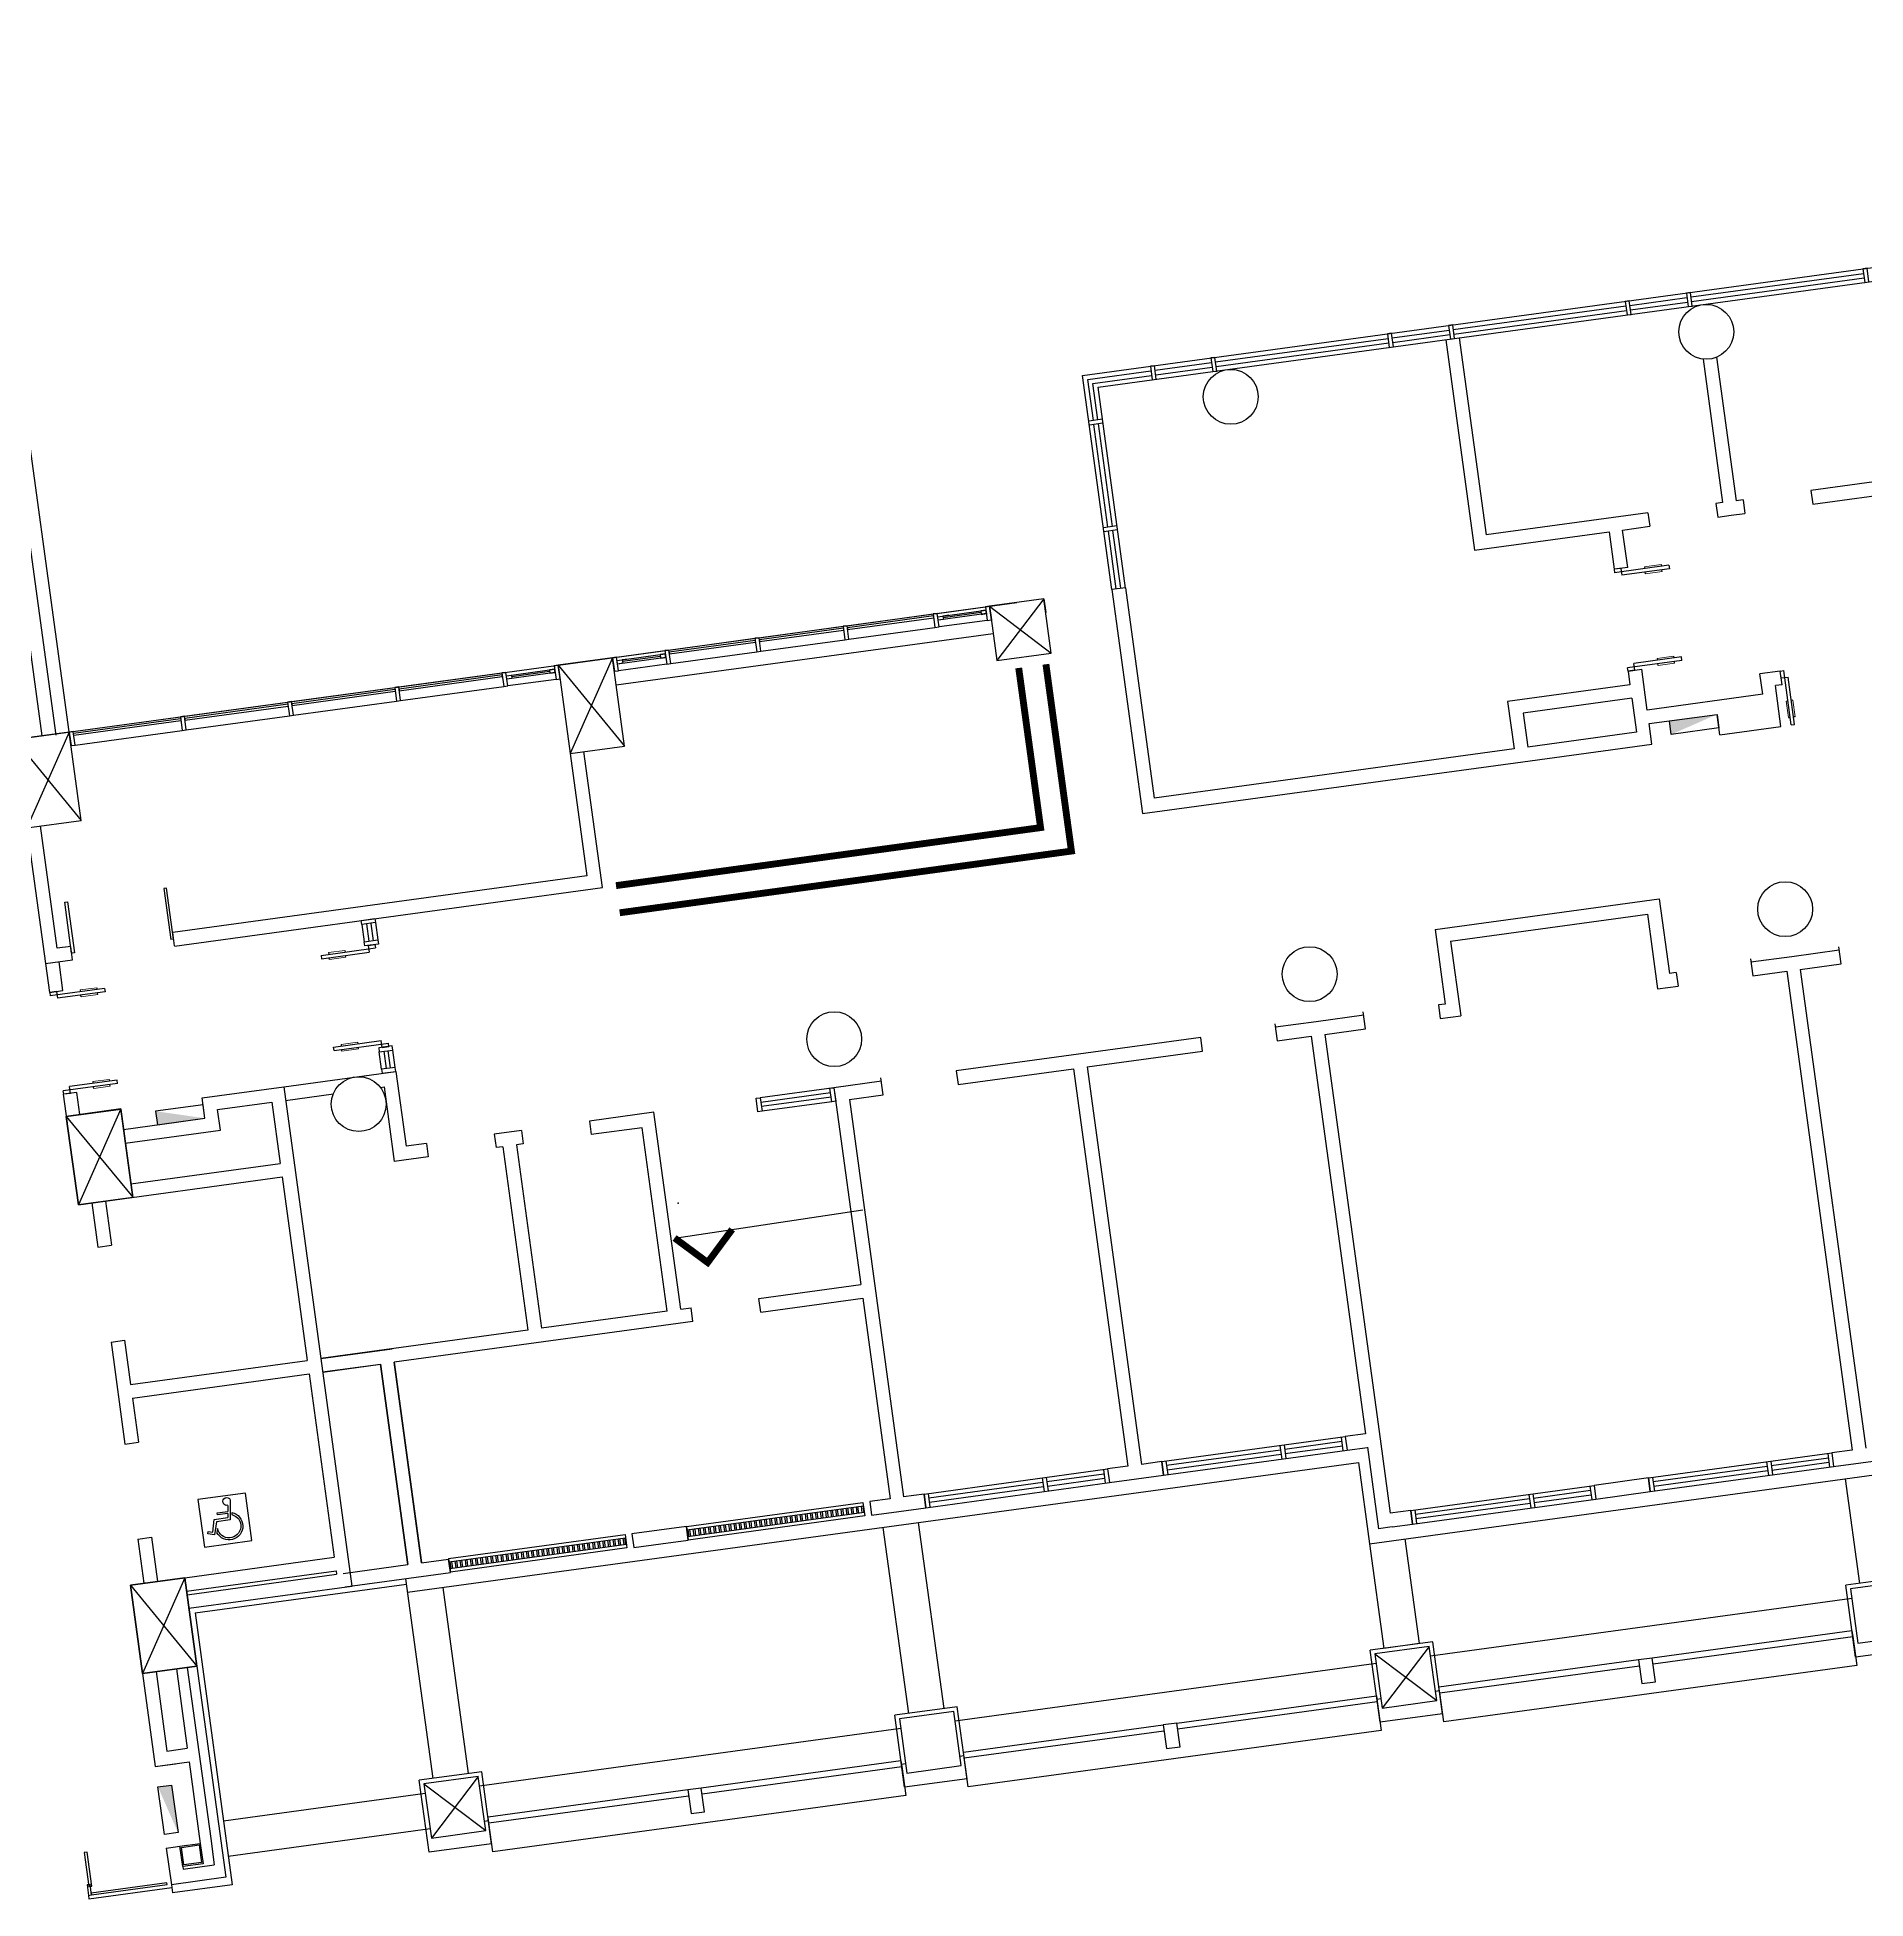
# Model space of a CAD drawing. Header units: millimetres. Extents: x -28081 to 11848482, y -6212777 to 128443.
# Drawn here: x -7987 to 18685, y 97985 to 125138 of the extents above; entities that cross this region are included whole.
import ezdxf

# ---------------------------------------------------------------- set-up
doc = ezdxf.new("R2010")
doc.units = ezdxf.units.MM
doc.header["$LTSCALE"] = 10
for name, color, linetype in [('A—\\M+5C3C5\\M+5B4B0', 135, 'Continuous'), ('A—\\M+5C7BD\\M+5CCE5', 7, 'Continuous'), ('E2-RI-5F$0$A-DOOR-GLAZ', 1, 'Continuous'), ('E2-RI-5F$0$A-GLAZ-FRAM', 6, 'Continuous'), ('E2-RV-5F$0$$2$A-WALL', 7, 'Continuous'), ('E2-RV-5F$0$A-GLAZ-CWMG', 3, 'Continuous'), ('E2-RV-5F$0$A-GLAZ-FRAM', 6, 'Continuous'), ('E2-RV-5F$0$A-WALL', 7, 'Continuous')]:
    doc.layers.add(name, color=color, linetype=linetype)

msp = doc.modelspace()

# ---------------------------------------------------------------- hatches: boundary and pattern name
at = {"layer": 'A—\\M+5C3C5\\M+5B4B0'}
h = msp.add_hatch(dxfattribs=at)
h.set_pattern_fill('ANSI32', color=256, scale=200, angle=45, style=0)
h.set_pattern_definition([(277.7833396, (-11757522.42, 6200306.104), (74.30904464, 10.15706083), []), (277.7833396, (-11757543.8, 6200277.95), (74.30904464, 10.15706083), [])])
h.paths.add_polyline_path([(-1968, 102799), (608, 103151), (595, 103251), (-1981, 102898)])

# ---------------------------------------------------------------- linework, layer by layer
for p, q in [((15114, 117390), (15014, 117377)), ((15014, 117377), (15021, 117327)), ((15814, 117436), (15021, 117327)), ((15114, 117390), (15127, 117291)), ((15821, 117386), (15127, 117291)), ((15459, 117412), (15463, 117388)), ((15473, 117313), (15469, 117338)), ((15700, 117445), (15703, 117420)), ((15713, 117346), (15710, 117371)), ((15814, 117436), (15821, 117386)), ((16003, 116049), (15211, 115940)), ((15997, 116098), (15303, 116003)), ((15317, 115904), (15303, 116003)), ((15642, 116075), (15646, 116050)), ((15656, 115976), (15652, 116001)), ((15882, 116108), (15886, 116083)), ((15896, 116009), (15893, 116033)), ((16003, 116049), (15997, 116098)), ((15218, 115891), (15211, 115940)), ((15317, 115904), (15218, 115891)), ((17438, 115892), (17488, 115899)), ((17452, 115793), (17438, 115892)), ((17452, 115793), (17551, 115806)), ((17596, 115106), (17488, 115899)), ((17645, 115113), (17551, 115806)), ((17523, 115454), (17548, 115457)), ((17622, 115467), (17597, 115464)), ((17556, 115214), (17581, 115217)), ((17655, 115227), (17630, 115224)), ((17596, 115106), (17645, 115113)), ((-6100, 112725), (-6141, 112720)), ((-6141, 112720), (-6040, 111977)), ((-5998, 111982), (-6100, 112725)), ((-7586, 112522), (-7545, 112528)), ((-7485, 111779), (-7586, 112522)), ((-7545, 112528), (-7443, 111785)), ((-5998, 111982), (-6040, 111977)), ((-3160, 111890), (-3061, 111904)), ((-3160, 111890), (-3146, 111791)), ((-3061, 111904), (-3054, 111854)), ((-7443, 111785), (-7485, 111779)), ((-3847, 111746), (-3054, 111854)), ((-3847, 111746), (-3840, 111696)), ((-3840, 111696), (-3146, 111791)), ((-3739, 111786), (-3736, 111761)), ((-3725, 111687), (-3729, 111711)), ((-3499, 111819), (-3495, 111794)), ((-3485, 111720), (-3489, 111744)), ((-7705, 111219), (-7804, 111206)), ((-7804, 111206), (-7797, 111156)), ((-7005, 111264), (-7797, 111156)), ((-7705, 111219), (-7691, 111120)), ((-6998, 111215), (-7691, 111120)), ((-7359, 111241), (-7356, 111216)), ((-7346, 111142), (-7349, 111167)), ((-7119, 111274), (-7116, 111249)), ((-7105, 111175), (-7109, 111200)), ((-7005, 111264), (-6998, 111215)), ((-3664, 110408), (-2970, 110503)), ((-3657, 110359), (-3664, 110408)), ((-3657, 110359), (-2864, 110467)), ((-3556, 110448), (-3553, 110423)), ((-3543, 110349), (-3546, 110374)), ((-3316, 110481), (-3313, 110456)), ((-3302, 110382), (-3306, 110407)), ((-2957, 110404), (-2970, 110503)), ((-2957, 110404), (-2858, 110418)), ((-2858, 110418), (-2864, 110467)), ((-6815, 109877), (-7608, 109769)), ((-7601, 109719), (-7608, 109769)), ((-7502, 109733), (-7601, 109719)), ((-6822, 109927), (-7515, 109832)), ((-7502, 109733), (-7515, 109832)), ((-7176, 109904), (-7173, 109879)), ((-7163, 109805), (-7166, 109829)), ((-6936, 109936), (-6933, 109912)), ((-6923, 109837), (-6926, 109862)), ((-6815, 109877), (-6822, 109927)), ((-5208, 103724, 0), (-5208, 103634, 0)), ((-5208, 103724, 0), (-5208, 103634, 0)), ((-5171, 103805, 0), (-5172, 103512, 0)), ((-5171, 103805, 0), (-5172, 103512, 0)), ((-5427, 103334, 0), (-5406, 103519, 0)), ((-5427, 103334, 0), (-5406, 103519, 0)), ((-5406, 103519, 0), (-5208, 103546, 0)), ((-5406, 103519, 0), (-5208, 103546, 0)), ((-5374, 103484, 0), (-5400, 103294, 0)), ((-5374, 103484, 0), (-5400, 103294, 0)), ((-5172, 103512, 0), (-5374, 103484, 0)), ((-5172, 103512, 0), (-5374, 103484, 0)), ((-5363, 103613, 0), (-5208, 103634, 0)), ((-5363, 103613, 0), (-5208, 103634, 0)), ((-5359, 103585, 0), (-5363, 103613, 0)), ((-5359, 103585, 0), (-5363, 103613, 0)), ((-5208, 103605, 0), (-5359, 103585, 0)), ((-5208, 103605, 0), (-5359, 103585, 0)), ((-5208, 103605, 0), (-5208, 103546, 0)), ((-5208, 103605, 0), (-5208, 103546, 0)), ((-5148, 103618, 0), (-5148, 103588, 0)), ((-5148, 103618, 0), (-5148, 103588, 0)), ((-5498, 103310, 0), (-5492, 103344, 0)), ((-5498, 103310, 0), (-5492, 103344, 0)), ((-5400, 103294, 0), (-5498, 103310, 0)), ((-5400, 103294, 0), (-5498, 103310, 0)), ((-5492, 103344, 0), (-5427, 103334, 0)), ((-5492, 103344, 0), (-5427, 103334, 0)), ((-5357, 103385, 0), (-5366, 103325, 0)), ((-5357, 103385, 0), (-5366, 103325, 0))]:
    msp.add_line(p, q)
at = {"lineweight": 13}
for p, q in [((15700, 117445), (15459, 117412)), ((15713, 117346), (15473, 117313)), ((15882, 116108), (15642, 116075)), ((15896, 116009), (15656, 115976)), ((17556, 115214), (17523, 115454)), ((17655, 115227), (17622, 115467)), ((-3739, 111786), (-3499, 111819)), ((-3725, 111687), (-3485, 111720)), ((-7119, 111274), (-7359, 111241)), ((-7105, 111175), (-7346, 111142)), ((-3556, 110448), (-3316, 110481)), ((-3543, 110349), (-3302, 110382)), ((-6936, 109936), (-7176, 109904)), ((-6923, 109837), (-7163, 109805))]:
    msp.add_line(p, q, dxfattribs=at)
at = {"color": 1}
msp.add_line((1310, 107623), (4057, 108034), dxfattribs=at)
msp.add_lwpolyline([(16515, 115261), (16542, 115063), (15848, 114968), (15821, 115166)], close=True)
at = {"extrusion": (0, 0, -1)}
msp.add_lwpolyline([(5541, 109370), (5568, 109568), (6261, 109473), (6234, 109275)], close=True, dxfattribs=at)
at = {"color": 1, "const_width": 100}
msp.add_lwpolyline([(1310, 107623), (1792, 107266), (2149, 107749)], dxfattribs=at)
at = {"elevation": 0}
for points in [[(-5549, 103115), (-4855, 103210), (-4950, 103903), (-5643, 103809)], [(-5549, 103115), (-4855, 103210), (-4950, 103903), (-5643, 103809)], [(-5933, 98951), (-6131, 98923), (-6226, 99617), (-6028, 99644)]]:
    msp.add_lwpolyline(points, close=True, dxfattribs=at)
at = {"extrusion": (0, 0, -1)}
for centre, major_axis, start_param, end_param in [((-5223, 103780, 0), (-45.7, 34.8), 3.796077, 2.043014), ((-5223, 103780, 0), (-45.7, 34.8), 3.796077, 2.043014), ((-5189, 103421, 0), (196, 44), 5.139275, 2.865579), ((-5189, 103421, 0), (196, 44), 5.139275, 2.865579), ((-5189, 103421, 0), (-172, 2), 1.802138, 6.065215), ((-5189, 103421, 0), (-172, 2), 1.802138, 6.065215)]:
    msp.add_ellipse(centre, major_axis=major_axis, ratio=1, start_param=start_param, end_param=end_param, dxfattribs=at)
at = {"color": 1}
msp.add_point((1363, 108132), dxfattribs=at)
for points in [[(16515, 115261), (16515, 115261), (15821, 115166), (15848, 114968)], [(-5933, 98951, 0), (-5933, 98951, 0), (-6028, 99644, 0), (-6226, 99617, 0)]]:
    msp.add_solid(points)
at = {"extrusion": (0, 0, -1)}
msp.add_solid([(5541, 109370), (5541, 109370), (6234, 109275), (6261, 109473)], dxfattribs=at)
at = {"layer": 'A—\\M+5C3C5\\M+5B4B0'}
for p, q in [((-7522, 115004), (-8334, 120948)), ((7550, 119566), (7352, 119539)), ((7558, 119507), (7360, 119480)), ((7762, 118011), (7564, 117984)), ((7770, 117951), (7572, 117924)), ((-10593, 114584), (6300, 116893)), ((5141, 116734), (5844, 116830)), ((5148, 116685), (5851, 116781)), ((5223, 116695), (5775, 116771)), ((5851, 116781), (5775, 116771)), ((5775, 116771), (5782, 116720)), ((5904, 116838), (5844, 116830)), ((5844, 116830), (5871, 116632)), ((5931, 116640), (5904, 116838)), ((2542, 116379), (3767, 116546)), ((3771, 116516), (2546, 116349)), ((2549, 116323), (3774, 116491)), ((3826, 116554), (5081, 116726)), ((5085, 116696), (3830, 116524)), ((3830, 116524), (3834, 116499)), ((3834, 116499), (5089, 116671)), ((3853, 116356), (5108, 116528)), ((5089, 116671), (5085, 116696)), ((5148, 116685), (5223, 116695)), ((5154, 116635), (5148, 116685)), ((5154, 116635), (5148, 116685)), ((5858, 116731), (5154, 116635)), ((5230, 116645), (5154, 116635)), ((5871, 116632), (5168, 116536)), ((5309, 116707), (5223, 116695)), ((5223, 116695), (5230, 116645)), ((5779, 116746), (5226, 116670)), ((5782, 116720), (5858, 116731)), ((5871, 116632), (5931, 116640)), ((459, 115690), (5958, 116442)), ((1227, 116199), (2482, 116371)), ((2486, 116340), (1231, 116169)), ((1235, 116144), (2490, 116315)), ((2546, 116349), (2549, 116323)), ((2569, 116181), (3794, 116348)), ((-388, 115978), (-447, 115970)), ((-447, 115970), (-420, 115772)), ((-361, 115780), (-388, 115978)), ((464, 116095), (1168, 116191)), ((471, 116046), (1174, 116142)), ((471, 116046), (547, 116056)), ((478, 115995), (471, 116046)), ((1181, 116092), (478, 115995)), ((553, 116006), (478, 115995)), ((1195, 115993), (491, 115897)), ((547, 116056), (1099, 116132)), ((633, 116068), (547, 116056)), ((547, 116056), (553, 116006)), ((1102, 116106), (550, 116031)), ((1174, 116142), (1099, 116132)), ((1099, 116132), (1106, 116081)), ((1106, 116081), (1181, 116092)), ((1231, 116169), (1235, 116144)), ((1254, 116001), (2509, 116173)), ((-1206, 115836), (-2710, 115630)), ((-1206, 115836), (-2710, 115630)), ((-2706, 115605), (-1203, 115811)), ((-2706, 115605), (-1203, 115811)), ((-1203, 115811), (-1206, 115836)), ((-1203, 115811), (-1206, 115836)), ((-1144, 115825), (-441, 115921)), ((-1144, 115825), (-1069, 115835)), ((-1137, 115775), (-1144, 115825)), ((-1137, 115775), (-1144, 115825)), ((-434, 115871), (-1137, 115775)), ((-1062, 115785), (-1137, 115775)), ((-1069, 115835), (-516, 115911)), ((-1069, 115835), (-1062, 115785)), ((-513, 115886), (-1065, 115810)), ((-516, 115911), (-509, 115861)), ((-509, 115861), (-434, 115871)), ((-434, 115871), (-441, 115921)), ((-441, 115921), (-434, 115871)), ((-420, 115772), (-361, 115780)), ((-4332, 115408), (-5836, 115203)), ((-4332, 115408), (-5836, 115203)), ((-2769, 115622), (-4273, 115417)), ((-2769, 115622), (-4273, 115417)), ((-4273, 115417), (-4269, 115391)), ((-4273, 115417), (-4269, 115391)), ((-4269, 115391), (-2766, 115597)), ((-4269, 115391), (-2766, 115597)), ((-2710, 115630), (-2706, 115605)), ((-2710, 115630), (-2706, 115605)), ((-5895, 115195), (-7458, 114981)), ((-5895, 115195), (-7458, 114981)), ((-7455, 114956), (-5892, 115170)), ((-7455, 114956), (-5892, 115170)), ((-5836, 115203), (-5832, 115178)), ((-5836, 115203), (-5832, 115178)), ((-5832, 115178), (-4329, 115383)), ((-5832, 115178), (-4329, 115383)), ((-3252, 112195), (-3217, 111943)), ((-3183, 112205), (-3148, 111952)), ((-3123, 112213), (-3089, 111960)), ((-3054, 112223), (-3019, 111970)), ((-2964, 110085), (-2998, 110338)), ((-2894, 110095), (-2929, 110347)), ((-2835, 110103), (-2869, 110355)), ((-2765, 110112), (-2800, 110365)), ((3634, 109816), (2558, 109669)), ((3584, 109739), (2568, 109600)), ((3592, 109679), (2576, 109541)), ((3601, 109610), (2585, 109471)), ((11447, 103163), (46639, 107974)), ((8416, 104362), (11092, 104727)), ((10140, 104597), (10167, 104399)), ((10200, 104606), (10227, 104407)), ((11041, 104653), (10209, 104539)), ((11050, 104587), (10218, 104473)), ((11032, 104719), (11059, 104521)), ((11092, 104727), (11119, 104529)), ((-2587, 102456), (11284, 104350)), ((8416, 104362), (8443, 104164)), ((8443, 104164), (11119, 104529)), ((8476, 104370), (8503, 104172)), ((10149, 104531), (8485, 104304)), ((10158, 104465), (8494, 104238)), ((11284, 104350), (11447, 103163)), ((15514, 104123), (18189, 104488)), ((15541, 103925), (18216, 104290)), ((17247, 104292), (15583, 104065)), ((17238, 104358), (17265, 104160)), ((17298, 104366), (17325, 104168)), ((18139, 104414), (17307, 104300)), ((18148, 104348), (17316, 104234)), ((18130, 104480), (18157, 104282)), ((18189, 104488), (18216, 104290)), ((4949, 103888), (7624, 104254)), ((4976, 103690), (7651, 104056)), ((6682, 104058), (5017, 103830)), ((6673, 104124), (6700, 103926)), ((6732, 104132), (6759, 103934)), ((7573, 104180), (6741, 104066)), ((7582, 104114), (6750, 104000)), ((7564, 104246), (7591, 104047)), ((7624, 104254), (7651, 104056)), ((12047, 103649), (14722, 104014)), ((14662, 104006), (14689, 103808)), ((14722, 104014), (14749, 103816)), ((15514, 104123), (15541, 103925)), ((15574, 104131), (15601, 103933)), ((17256, 104226), (15592, 103999)), ((18382, 104111), (18591, 102585)), ((1481, 103415), (4057, 103767)), ((4057, 103767), (4084, 103569)), ((4949, 103888), (4976, 103690)), ((5008, 103897), (5035, 103698)), ((6691, 103992), (5026, 103764)), ((12074, 103451), (14749, 103816)), ((13780, 103818), (12115, 103591)), ((13789, 103752), (12124, 103525)), ((13771, 103884), (13798, 103686)), ((13830, 103892), (13857, 103694)), ((14671, 103940), (13839, 103826)), ((14680, 103874), (13848, 103760)), ((1487, 103365), (4064, 103717)), ((4077, 103618), (1501, 103266)), ((4084, 103569), (1508, 103217)), ((2123, 103452), (2136, 103353)), ((2172, 103459), (2186, 103360)), ((2197, 103462), (2211, 103363)), ((2247, 103469), (2260, 103370)), ((2271, 103472), (2285, 103373)), ((2321, 103479), (2334, 103380)), ((2346, 103483), (2359, 103384)), ((2395, 103489), (2409, 103390)), ((2420, 103493), (2433, 103394)), ((2469, 103500), (2483, 103400)), ((2494, 103503), (2508, 103404)), ((2544, 103510), (2557, 103411)), ((2569, 103513), (2582, 103414)), ((2618, 103520), (2632, 103421)), ((2643, 103523), (2656, 103424)), ((2692, 103530), (2706, 103431)), ((2717, 103533), (2731, 103434)), ((2767, 103540), (2780, 103441)), ((2791, 103544), (2805, 103444)), ((2841, 103550), (2855, 103451)), ((2866, 103554), (2879, 103455)), ((2915, 103560), (2929, 103461)), ((2940, 103564), (2954, 103465)), ((2990, 103571), (3003, 103472)), ((3014, 103574), (3028, 103475)), ((3064, 103581), (3077, 103482)), ((3089, 103584), (3102, 103485)), ((3138, 103591), (3152, 103492)), ((3163, 103594), (3177, 103495)), ((3213, 103601), (3226, 103502)), ((3237, 103605), (3251, 103505)), ((3287, 103611), (3300, 103512)), ((3312, 103615), (3325, 103516)), ((3361, 103621), (3375, 103522)), ((3386, 103625), (3399, 103526)), ((3435, 103632), (3449, 103533)), ((3460, 103635), (3474, 103536)), ((3510, 103642), (3523, 103543)), ((3535, 103645), (3548, 103546)), ((3584, 103652), (3598, 103553)), ((3609, 103655), (3622, 103556)), ((3658, 103662), (3672, 103563)), ((3683, 103665), (3697, 103566)), ((3733, 103672), (3746, 103573)), ((3757, 103676), (3771, 103577)), ((3807, 103682), (3821, 103583)), ((3832, 103686), (3845, 103587)), ((3881, 103693), (3895, 103593)), ((3906, 103696), (3920, 103597)), ((3956, 103703), (3969, 103604)), ((3980, 103706), (3994, 103607)), ((4030, 103713), (4043, 103614)), ((4055, 103716), (4068, 103617)), ((4864, 103473), (5235, 100760)), ((12047, 103649), (12074, 103451)), ((12106, 103657), (12133, 103459)), ((-1988, 102948), (588, 103300)), ((-1981, 102898), (595, 103251)), ((588, 103300), (615, 103102)), ((1481, 103415), (1508, 103217)), ((1503, 103368), (1517, 103268)), ((1528, 103371), (1542, 103272)), ((1578, 103378), (1591, 103279)), ((1603, 103381), (1616, 103282)), ((1652, 103388), (1666, 103289)), ((1677, 103391), (1690, 103292)), ((1726, 103398), (1740, 103299)), ((1751, 103401), (1765, 103302)), ((1801, 103408), (1814, 103309)), ((1825, 103412), (1839, 103312)), ((1875, 103418), (1889, 103319)), ((1900, 103422), (1913, 103323)), ((1949, 103428), (1963, 103329)), ((1974, 103432), (1988, 103333)), ((2024, 103439), (2037, 103340)), ((2048, 103442), (2062, 103343)), ((2098, 103449), (2111, 103350)), ((4349, 103403), (4720, 100689)), ((11962, 103234), (12170, 101708)), ((-1988, 102948), (-1961, 102750)), ((608, 103151), (-1968, 102799)), ((615, 103102), (-1961, 102750)), ((11447, 103163), (11655, 101637)), ((-2614, 102653), (-2216, 99741)), ((19304, 102683), (18393, 102558)), ((19304, 102683), (18393, 102558)), ((-5685, 102154), (-2603, 102575)), ((-2072, 102526), (-1701, 99812)), ((18536, 101508), (18393, 102558)), ((-5685, 102154), (-5143, 98191)), ((18483, 101895), (15570, 101497)), ((18483, 101895), (18495, 101811)), ((12369, 101735), (11457, 101610)), ((11601, 100560), (11457, 101610)), ((12170, 101708), (11655, 101637)), ((12512, 100685), (12369, 101735)), ((15582, 101413), (18495, 101811)), ((18495, 101811), (18552, 101390)), ((19448, 101633), (18536, 101508)), ((15372, 101470), (12459, 101071)), ((12471, 100987), (15384, 101385)), ((18552, 101390), (12528, 100567)), ((15570, 101497), (15372, 101470)), ((15372, 101470), (15420, 101123)), ((15618, 101150), (15570, 101497)), ((12471, 100987), (12459, 101071)), ((15420, 101123), (15618, 101150)), ((5433, 100787), (4521, 100662)), ((5577, 99737), (5433, 100787)), ((8635, 100549), (11548, 100947)), ((8646, 100465), (11559, 100863)), ((11548, 100947), (11559, 100863)), ((11559, 100863), (11617, 100442)), ((12528, 100567), (12471, 100987)), ((4665, 99612), (4521, 100662)), ((5524, 100123), (8437, 100522)), ((8635, 100549), (8437, 100522)), ((8437, 100522), (8484, 100175)), ((8682, 100202), (8635, 100549)), ((12512, 100685), (11601, 100560)), ((5535, 100039), (8448, 100437)), ((11617, 100442), (5593, 99619)), ((8484, 100175), (8682, 100202)), ((4612, 99999), (1699, 99601)), ((4612, 99999), (4624, 99915)), ((5535, 100039), (5524, 100123)), ((5593, 99619), (5535, 100039)), ((-1502, 99839), (-2414, 99714)), ((-2270, 98664), (-2414, 99714)), ((-1359, 98789), (-1502, 99839)), ((1711, 99517), (4624, 99915)), ((4624, 99915), (4681, 99494)), ((5577, 99737), (4665, 99612)), ((1501, 99574), (-1412, 99175)), ((-1400, 99091), (1513, 99489)), ((4681, 99494), (-1343, 98671)), ((1699, 99601), (1501, 99574)), ((1501, 99574), (1549, 99227)), ((1747, 99254), (1699, 99601)), ((-1400, 99091), (-1412, 99175)), ((1549, 99227), (1747, 99254)), ((-1343, 98671), (-1400, 99091)), ((-1359, 98789), (-2270, 98664)), ((-7233, 97985), (-6025, 98151)), ((-6095, 98217), (-7200, 98066)), ((-6095, 98217), (-7200, 98066)), ((-6095, 98217), (-7200, 98066)), ((-7200, 98066), (-7196, 98041)), ((-7200, 98066), (-7196, 98041)), ((-7200, 98066), (-7196, 98041)), ((-7196, 98041), (-6092, 98192)), ((-7196, 98041), (-6092, 98192)), ((-7196, 98041), (-6092, 98192)), ((-6092, 98192), (-6095, 98217)), ((-6092, 98192), (-6095, 98217)), ((-6092, 98192), (-6095, 98217)), ((-6031, 98190, 0), (-6015, 98071)), ((-5143, 98191), (-6015, 98071))]:
    msp.add_line(p, q, dxfattribs=at)
at = {"layer": 'A—\\M+5C3C5\\M+5B4B0', "extrusion": (0, 0, -1)}
for p, q in [((3826, 116554), (3767, 116546)), ((3767, 116546), (3794, 116348)), ((3853, 116356), (3826, 116554)), ((5141, 116734), (5081, 116726)), ((5081, 116726), (5108, 116528)), ((5108, 116528), (5168, 116536)), ((5168, 116536), (5141, 116734)), ((2542, 116379), (2482, 116371)), ((2482, 116371), (2509, 116173)), ((2569, 116181), (2542, 116379)), ((3794, 116348), (3853, 116356)), ((464, 116095), (405, 116087)), ((405, 116087), (432, 115889)), ((491, 115897), (464, 116095)), ((1227, 116199), (1168, 116191)), ((1168, 116191), (1195, 115993)), ((1195, 115993), (1254, 116001)), ((1254, 116001), (1227, 116199)), ((2509, 116173), (2569, 116181)), ((-1151, 115874), (-1210, 115866)), ((-1210, 115866), (-1183, 115668)), ((-1183, 115668), (-1124, 115676)), ((-1124, 115676), (-1151, 115874)), ((432, 115889), (491, 115897)), ((-4277, 115447), (-4336, 115439)), ((-4336, 115439), (-4309, 115241)), ((-4250, 115249), (-4277, 115447)), ((-2714, 115661), (-2773, 115652)), ((-2773, 115652), (-2746, 115454)), ((-2746, 115454), (-2687, 115462)), ((-2687, 115462), (-2714, 115661)), ((-5840, 115233), (-5899, 115225)), ((-5899, 115225), (-5872, 115027)), ((-5813, 115035), (-5840, 115233)), ((-4309, 115241), (-4250, 115249)), ((-7462, 115011), (-7522, 115003)), ((-7522, 115003), (-7494, 114805)), ((-7435, 114813), (-7462, 115011)), ((-5872, 115027), (-5813, 115035)), ((-7494, 114805), (-7435, 114813)), ((-7259, 98664), (-7303, 98658)), ((-7259, 98664), (-7303, 98658)), ((-7303, 98658), (-7235, 98162)), ((-7303, 98658), (-7235, 98162)), ((-7192, 98168), (-7259, 98664)), ((-7192, 98168), (-7259, 98664)), ((-7217, 98195), (-7261, 98189)), ((-7261, 98189), (-7240, 98035)), ((-7240, 98035), (-7196, 98041)), ((-7235, 98162), (-7192, 98168)), ((-7235, 98162), (-7192, 98168)), ((-7196, 98041), (-7217, 98195))]:
    msp.add_line(p, q, dxfattribs=at)
at = {"layer": 'A—\\M+5C3C5\\M+5B4B0'}
for points in [[(7687, 117082), (7261, 120203), (43374, 125138)], [(7886, 117103), (7486, 120032), (43401, 124940)], [(16136, 121349), (18653, 121693)], [(16145, 121283), (18662, 121627)], [(12668, 120875), (15185, 121219)], [(12677, 120809), (15194, 121153)], [(15244, 121227), (16077, 121341)], [(15253, 121161), (16086, 121275)], [(11777, 120753), (12609, 120867)], [(9201, 120401), (11717, 120745)], [(9210, 120335), (11726, 120679)], [(11786, 120687), (12618, 120801)], [(8318, 120280), (9141, 120393)], [(8327, 120214), (9150, 120327)], [(7418, 119548), (7336, 120146), (8258, 120272)], [(7484, 119557), (7411, 120089), (8267, 120206)], [(7630, 117993), (7426, 119489)], [(7696, 118002), (7492, 119498)], [(7753, 117091), (7638, 117933)], [(7819, 117100), (7704, 117942)], [(-420, 115772), (-1124, 115676)], [(-7494, 114805), (-7494, 114805)], [(-7494, 114805), (-7494, 114805)], [(12336, 101529), (18479, 102368)], [(5401, 100581), (11544, 101420)], [(12407, 101013), (12466, 101022)], [(11555, 100897), (11614, 100905)], [(-1535, 99633), (4608, 100472)], [(4619, 99949), (4678, 99957)], [(5471, 100065), (5531, 100074)], [(-5270, 99122), (-2327, 99524)], [(-1464, 99117), (-1405, 99126)], [(-5200, 98607), (-2257, 99009)], [(-7240, 98035), (-7233, 97985)]]:
    msp.add_lwpolyline(points, dxfattribs=at)
for points in [[(18730, 121569), (18703, 121767), (18644, 121759), (18671, 121560)], [(16154, 121217), (16127, 121415), (16068, 121407), (16095, 121208)], [(15262, 121095), (15235, 121293), (15176, 121285), (15203, 121087)], [(12686, 120743), (12659, 120941), (12600, 120933), (12627, 120735)], [(11795, 120621), (11768, 120819), (11708, 120811), (11735, 120613)], [(8336, 120148), (8309, 120346), (8249, 120338), (8276, 120140)], [(9219, 120269), (9192, 120467), (9132, 120459), (9159, 120261)], [(-3062, 112282), (-3054, 112223), (-3252, 112195), (-3260, 112255)], [(-3019, 111970), (-3011, 111910), (-3209, 111883), (-3217, 111943)], [(-2800, 110365), (-2808, 110424), (-3006, 110397), (-2998, 110338)], [(-2757, 110053), (-2765, 110112), (-2964, 110085), (-2955, 110026)], [(3574, 109808), (3634, 109816), (3661, 109618), (3601, 109610)], [(2499, 109661), (2558, 109669), (2585, 109471), (2526, 109463)]]:
    msp.add_lwpolyline(points, close=True, dxfattribs=at)
at = {"layer": 'A—\\M+5C7BD\\M+5CCE5'}
for p, q in [((16205, 121224), (16206, 121211)), ((16403, 121251), (16404, 121238)), ((-8703, 120696), (-7918, 114949)), ((-8505, 120723), (-7717, 114957)), ((12558, 120725), (12977, 117654)), ((12756, 120752), (13148, 117879)), ((16311, 120444), (16597, 118351)), ((16509, 120471), (16795, 118378)), ((19886, 118800), (17885, 118527)), ((16894, 118391), (16795, 118378)), ((17912, 118329), (20191, 118640)), ((15507, 118202), (13148, 117879)), ((16597, 118351), (16498, 118337)), ((16525, 118139), (16723, 118166)), ((16723, 118166), (16922, 118193)), ((12977, 117654), (14940, 117922)), ((14940, 117922), (15014, 117377)), ((15138, 117949), (15534, 118004)), ((15213, 117404), (15138, 117949)), ((7885, 117109), (7687, 117082)), ((7687, 117082), (8134, 113813)), ((7885, 117109), (8305, 114038)), ((6696, 116947), (5904, 116838)), ((5904, 116838), (5931, 116640)), ((6696, 116947), (6724, 116749)), ((7714, 116884), (7714, 116884)), ((405, 116087), (-240, 115999)), ((432, 115889), (405, 116087)), ((15245, 115693), (13461, 115449)), ((15218, 115891), (15245, 115693)), ((15497, 115324), (15416, 115918)), ((17438, 115892), (17141, 115851)), ((17181, 115554), (17141, 115851)), ((17465, 115694), (17366, 115680)), ((17447, 115086), (17366, 115680)), ((17465, 115694), (17438, 115892)), ((13461, 115449), (13556, 114756)), ((15272, 115495), (13687, 115278)), ((15272, 115495), (15340, 114999)), ((17181, 115554), (15497, 115324)), ((13687, 115278), (13754, 114783)), ((15524, 115126), (16515, 115261)), ((16556, 114964), (16515, 115261)), ((16515, 115261), (16515, 115261)), ((15339, 114999), (13754, 114783)), ((15565, 114828), (15524, 115126)), ((16556, 114964), (17447, 115086)), ((13556, 114756), (8305, 114038)), ((13682, 114571), (15565, 114828)), ((8134, 113813), (13682, 114571)), ((12402, 112125), (15671, 112572)), ((15671, 112572), (15820, 111482)), ((12627, 111954), (15500, 112347)), ((15500, 112347), (15649, 111257)), ((12402, 112125), (12551, 111035)), ((12627, 111954), (12776, 110864)), ((18324, 111623), (18291, 111870)), ((-7868, 111625), (-7810, 111205)), ((-7612, 111232), (-7669, 111652)), ((17002, 111694), (17036, 111447)), ((17604, 111726), (17009, 111645)), ((18297, 111821), (17604, 111726)), ((17730, 111541), (18324, 111623)), ((15919, 111496), (15820, 111482)), ((17036, 111447), (17532, 111514)), ((17532, 111514), (18486, 104529)), ((17730, 111541), (18685, 104556)), ((-7810, 111205), (-7612, 111232)), ((15649, 111257), (15946, 111298)), ((11362, 110873), (10668, 110778)), ((11389, 110675), (11355, 110922)), ((12551, 111035), (12452, 111022)), ((12479, 110824), (12776, 110864)), ((8984, 110548), (7200, 110304)), ((9011, 110350), (8984, 110548)), ((10067, 110746), (10101, 110499)), ((10668, 110778), (10074, 110697)), ((10101, 110499), (10596, 110566)), ((10596, 110566), (11389, 104768)), ((10794, 110593), (11389, 110675)), ((10794, 110593), (11600, 104696)), ((7200, 110304), (5417, 110060)), ((7327, 110119), (9011, 110350)), ((-4392, 109829), (-2757, 110053)), ((-2764, 110102), (-2764, 110102)), ((-2757, 110053), (-2608, 108963)), ((5417, 110060), (5444, 109862)), ((5444, 109862), (7128, 110092)), ((7128, 110092), (7921, 104294)), ((7327, 110119), (8119, 104321)), ((-7409, 109746), (-7607, 109719)), ((-7607, 109719), (-7550, 109298)), ((-7365, 109424), (-7409, 109746)), ((-5581, 109667), (-4392, 109829)), ((-4392, 109829), (-3397, 102547)), ((-4392, 109829), (-3397, 102547)), ((-4365, 109631), (-3668, 109726)), ((-2981, 109820), (-2928, 109828)), ((-2928, 109828), (-2779, 108738)), ((4327, 109911), (3634, 109816)), ((3634, 109816), (4026, 106943)), ((3634, 109816), (4026, 106943)), ((3859, 109645), (4354, 109713)), ((4354, 109713), (4320, 109961)), ((-5541, 109370), (-5581, 109667)), ((-5356, 109496), (-4564, 109604)), ((-5356, 109496), (-4564, 109604)), ((-5316, 109198), (-5356, 109496)), ((-4564, 109604), (-4442, 108712)), ((-4564, 109604), (-4442, 108712)), ((1008, 109458), (67, 109329)), ((1401, 106584), (1008, 109458)), ((3859, 109645), (4651, 103848)), ((-6730, 109207), (-5541, 109370)), ((-6703, 109009), (-5316, 109198)), ((-924, 109193), (-1320, 109139)), ((-924, 109193), (-897, 108995)), ((67, 109329), (94, 109131)), ((837, 109232), (94, 109131)), ((1203, 106557), (837, 109232)), ((-2311, 109004), (-2608, 108963)), ((-2311, 109004), (-2608, 108963)), ((-2311, 109004), (-2284, 108806)), ((-2311, 109004), (-2284, 108806)), ((-1321, 109139), (-1293, 108941)), ((-1195, 108955), (-1293, 108941)), ((-1195, 108955), (-829, 106279)), ((-897, 108995), (-996, 108982)), ((-996, 108982), (-631, 106306)), ((-6621, 108414), (-4442, 108712)), ((-6621, 108414), (-4442, 108712)), ((-2284, 108806), (-2779, 108738)), ((-2284, 108806), (-2779, 108738)), ((-7387, 108108), (-4415, 108514)), ((-7387, 108108), (-4415, 108514)), ((-4415, 108514), (-4049, 105839)), ((-4415, 108514), (-4049, 105839)), ((-7189, 108135), (-7101, 107491)), ((-6991, 108162), (-6903, 107518)), ((-7101, 107491), (-6903, 107518)), ((2540, 106740), (4026, 106943)), ((2567, 106542), (2540, 106740)), ((2567, 106542), (4053, 106745)), ((4053, 106745), (4453, 103821)), ((1203, 106557), (-631, 106306)), ((1401, 106584), (1550, 106604)), ((1577, 106406), (1550, 106604)), ((-829, 106279), (-3851, 105866)), ((1577, 106406), (-2783, 105810)), ((-6911, 106104), (-6713, 106131)), ((-6911, 106104), (-6708, 104618)), ((-3851, 105867), (-2810, 106009)), ((-3851, 105866), (-2810, 106009)), ((-6625, 105487), (-4049, 105839)), ((-6625, 105487), (-4049, 105839)), ((-6598, 105289), (-4022, 105641)), ((-6598, 105289), (-4022, 105641)), ((-4022, 105641), (-3656, 102966)), ((-4022, 105641), (-3656, 102966)), ((-3824, 105669), (-2981, 105784)), ((-3823, 105668), (-2981, 105783)), ((-2582, 102860), (-2981, 105784)), ((-2981, 105783), (-2582, 102860)), ((-2582, 102860), (-2981, 105783)), ((-2783, 105811), (-2383, 102888)), ((-2383, 102887), (-2783, 105811)), ((-2783, 105810), (-2383, 102887)), ((-2383, 102887), (-2783, 105810)), ((-6598, 105289), (-6510, 104645)), ((-6708, 104618), (-6510, 104645)), ((11389, 104768), (11092, 104727)), ((11092, 104727), (11119, 104529)), ((11119, 104529), (11416, 104570)), ((11416, 104572), (11578, 103383)), ((11600, 104696), (11749, 103608)), ((11600, 104696), (11749, 103608)), ((7921, 104294), (7624, 104254)), ((8416, 104362), (8119, 104321)), ((8443, 104164), (8416, 104362)), ((18486, 104529), (18189, 104489)), ((18189, 104489), (18216, 104290)), ((18216, 104290), (18613, 104345)), ((18613, 104345), (19009, 104399)), ((7624, 104254), (7651, 104056)), ((7651, 104056), (8047, 104110)), ((8047, 104110), (8443, 104164)), ((15514, 104123), (14722, 104015)), ((14722, 104015), (14749, 103816)), ((15541, 103925), (15514, 104123)), ((4453, 103821), (4156, 103780)), ((4156, 103780), (4183, 103582)), ((4949, 103888), (4651, 103848)), ((4976, 103690), (4949, 103888)), ((14749, 103816), (15541, 103925)), ((4183, 103582), (4579, 103636)), ((4579, 103636), (4976, 103690)), ((12047, 103649), (11749, 103608)), ((11776, 103410), (12074, 103451)), ((12074, 103451), (12047, 103649)), ((-6518, 103231), (-6320, 103258)), ((-6518, 103231), (-6430, 102587)), ((-6320, 103258), (-6232, 102614)), ((1481, 103415), (688, 103307)), ((688, 103307), (715, 103108)), ((1111, 103163), (1508, 103217)), ((1508, 103217), (1481, 103415)), ((11776, 103410), (11578, 103383)), ((11776, 103410), (11776, 103410)), ((-5836, 102668), (-3656, 102966)), ((-5836, 102668), (-3656, 102966)), ((-2383, 102887), (-1987, 102941)), ((-1960, 102743), (-1987, 102941)), ((715, 103108), (1111, 103163)), ((-5809, 102470), (-3629, 102768)), ((-5809, 102470), (-3629, 102768)), ((-5802, 102420), (-3622, 102718)), ((-5802, 102420), (-3622, 102718)), ((-3523, 102732), (-2582, 102860)), ((-3496, 102533), (-1960, 102743)), ((-6452, 101272), (-5660, 101380)), ((-6313, 101291), (-6313, 101290)), ((-6254, 101299), (-6096, 100140)), ((-5957, 101339, 0), (-5798, 100180, 0)), ((-5798, 101361, 0), (-5457, 98864, 0)), ((-5660, 101380), (-5238, 98299)), ((-6452, 101272), (-6267, 99914)), ((-6267, 99914), (-5771, 99982, 0)), ((-6267, 99914, 0), (-5969, 99955, 0)), ((-6096, 100140), (-5798, 100180, 0)), ((-5771, 99982, 0), (-5609, 98793, 0)), ((-5457, 98864, 0), (-5404, 98478)), ((-6104, 98725, 0), (-5807, 98766, 0)), ((-6104, 98725), (-6031, 98190)), ((-5238, 98299), (-6031, 98190)), ((-5865, 98455, 0), (-5860, 98416)), ((-5860, 98416), (-5404, 98478))]:
    msp.add_line(p, q, dxfattribs=at)
for points in [[(16894, 118391), (16922, 118193)], [(17885, 118527), (17912, 118329)], [(15507, 118202), (15534, 118004)], [(16498, 118337), (16525, 118139)], [(15213, 117404), (15014, 117377)], [(15218, 115891), (15416, 115918)], [(15919, 111496), (15946, 111298)], [(12452, 111022), (12479, 110824)]]:
    msp.add_lwpolyline(points, dxfattribs=at)
for points in [[(6696, 116947), (5904, 116839), (6012, 116046), (6804, 116154)], [(-388, 115979), (-212, 114691), (581, 114799), (405, 116087)], [(-8314, 114895), (-8138, 113607), (-7346, 113715), (-7522, 115003)], [(-7563, 109396), (-7387, 108108), (-6594, 108217), (-6770, 109505)], [(-6628, 102560), (-6452, 101272), (-5660, 101380), (-5836, 102668)], [(19253, 102615), (18460, 102507), (18568, 101714), (19361, 101823)], [(12317, 101667), (11525, 101559), (11633, 100766), (12426, 100875)], [(5382, 100719), (4589, 100611), (4697, 99818), (5490, 99927)], [(-1554, 99771), (-2346, 99663), (-2238, 98870), (-1445, 98979)]]:
    msp.add_lwpolyline(points, close=True, dxfattribs=at)
at = {"layer": 'A—\\M+5C7BD\\M+5CCE5', "elevation": 0}
msp.add_lwpolyline([(-5865, 98455), (-5906, 98752), (-5609, 98793), (-5568, 98496), (-5865, 98455)], dxfattribs=at)
msp.add_lwpolyline([(-5848, 98478), (-5883, 98735), (-5626, 98771), (-5591, 98513)], close=True, dxfattribs=at)
at = {"layer": 'A—\\M+5C7BD\\M+5CCE5'}
for centre in [(16358, 120841), (9422, 119893), (17509, 112420), (10573, 111472), (3638, 110524), (-3298, 109576)]:
    msp.add_circle(centre, 400, dxfattribs=at)
at = {"layer": 'Defpoints'}
for points in [[(5904, 116839), (6804, 116154)], [(6696, 116947), (6012, 116046)], [(-388, 115979), (581, 114799)], [(405, 116087), (-212, 114691)], [(-8314, 114895), (-7346, 113715)], [(-7522, 115003), (-8138, 113607)], [(-6770, 109505), (-7387, 108108)], [(-7563, 109396), (-6594, 108217)], [(-5836, 102668), (-6452, 101272)], [(-6628, 102560), (-5660, 101380)], [(11525, 101559), (12426, 100875)], [(12317, 101667), (11633, 100766)], [(-2346, 99663), (-1445, 98979)], [(-1554, 99771), (-2238, 98870)]]:
    msp.add_lwpolyline(points, dxfattribs=at)
at = {"layer": 'E2-RI-5F$0$A-DOOR-GLAZ', "const_width": 100, "elevation": 0}
for points in [[(455, 112763), (6648, 113609), (6329, 115938)], [(509, 112367), (7098, 113267), (6726, 115992)]]:
    msp.add_lwpolyline(points, dxfattribs=at)
at = {"layer": 'E2-RI-5F$0$A-GLAZ-FRAM'}
for p, q in [((5858, 116731), (5851, 116781)), ((5851, 116781), (5858, 116731)), ((478, 115995), (471, 116046)), ((1181, 116092), (1174, 116142)), ((1174, 116142), (1181, 116092))]:
    msp.add_line(p, q, dxfattribs=at)
at = {"layer": 'E2-RV-5F$0$$2$A-WALL'}
for p, q in [((-5581, 109667), (-4392, 109829)), ((-5541, 109370), (-5581, 109667)), ((-5316, 109198), (-5356, 109496)), ((-6730, 109207), (-5541, 109370)), ((-6703, 109009), (-5316, 109198)), ((-7189, 108135), (-7101, 107491)), ((-6991, 108162), (-6903, 107518)), ((-7101, 107491), (-6903, 107518)), ((-6911, 106104), (-6713, 106131)), ((-6911, 106104), (-6708, 104618)), ((-6713, 106131), (-6625, 105487)), ((-6713, 106131), (-6625, 105487)), ((-6598, 105289), (-6510, 104645)), ((-6708, 104618), (-6510, 104645)), ((-6518, 103231), (-6320, 103258)), ((-6518, 103231), (-6430, 102587)), ((-6320, 103258), (-6232, 102614)), ((-3629, 102768), (-3622, 102718)), ((-3629, 102768), (-3622, 102718)), ((-5775, 102222), (-3397, 102547)), ((-5775, 102222), (-3397, 102547))]:
    msp.add_line(p, q, dxfattribs=at)
for points in [[(-7563, 109396), (-6770, 109504), (-6594, 108216), (-7387, 108108)], [(-7563, 109396), (-6770, 109504), (-6594, 108216), (-7387, 108108)], [(-6628, 102560), (-5836, 102668), (-5660, 101380), (-6452, 101271)], [(-6628, 102560), (-5836, 102668), (-5660, 101380), (-6452, 101271)]]:
    msp.add_lwpolyline(points, close=True, dxfattribs=at)
at = {"layer": 'E2-RV-5F$0$A-GLAZ-CWMG', "lineweight": 18}
for p, q in [((-388, 115978), (-447, 115970)), ((-447, 115970), (-420, 115772)), ((-361, 115780), (-388, 115978)), ((-1151, 115874), (-1210, 115866)), ((-1210, 115866), (-1183, 115668)), ((-1183, 115668), (-1124, 115676)), ((-1124, 115676), (-1151, 115874)), ((-420, 115772), (-361, 115780)), ((-4277, 115447), (-4336, 115439)), ((-4336, 115439), (-4309, 115241)), ((-4250, 115249), (-4277, 115447)), ((-2714, 115661), (-2773, 115652)), ((-2773, 115652), (-2746, 115454)), ((-2746, 115454), (-2687, 115462)), ((-2687, 115462), (-2714, 115661)), ((-5840, 115233), (-5899, 115225)), ((-5899, 115225), (-5872, 115027)), ((-5813, 115035), (-5840, 115233)), ((-4309, 115241), (-4250, 115249)), ((-7462, 115011), (-7522, 115003)), ((-7522, 115003), (-7494, 114805)), ((-7435, 114813), (-7462, 115011)), ((-5872, 115027), (-5813, 115035)), ((-7494, 114805), (-7435, 114813))]:
    msp.add_line(p, q, dxfattribs=at)
at = {"layer": 'E2-RV-5F$0$A-GLAZ-CWMG', "color": 9}
for p, q in [((-2714, 115661), (-1210, 115866)), ((-2714, 115661), (-1210, 115866)), ((-5840, 115233), (-4336, 115439)), ((-5840, 115233), (-4336, 115439)), ((-4277, 115447), (-2773, 115652)), ((-4277, 115447), (-2773, 115652)), ((-4250, 115249), (-2746, 115454)), ((-4250, 115249), (-2746, 115454)), ((-2687, 115462), (-1183, 115668)), ((-2687, 115462), (-1183, 115668)), ((-7462, 115011), (-5899, 115225)), ((-7462, 115011), (-5899, 115225)), ((-5813, 115035), (-4309, 115241)), ((-5813, 115035), (-4309, 115241)), ((-7435, 114813), (-5872, 115027)), ((-7435, 114813), (-5872, 115027))]:
    msp.add_line(p, q, dxfattribs=at)
at = {"layer": 'E2-RV-5F$0$A-GLAZ-FRAM'}
msp.add_line((-441, 115921), (-516, 115911), dxfattribs=at)
at = {"layer": 'E2-RV-5F$0$A-WALL'}
for p, q in [((-212, 114691), (32, 112907)), ((-212, 114691), (32, 112907)), ((257, 112736), (-14, 114717)), ((-8138, 113607), (-7868, 111625)), ((-8138, 113607), (-7868, 111625)), ((32, 112907), (-6011, 112081)), ((32, 112907), (-6011, 112081)), ((-5985, 111882), (257, 112736)), ((-5985, 111882), (257, 112736)), ((-5984, 111883), (-6011, 112081)), ((-5984, 111883), (-6011, 112081)), ((-7868, 111625), (-7471, 111679)), ((-7868, 111625), (-7471, 111679))]:
    msp.add_line(p, q, dxfattribs=at)
msp.add_lwpolyline([(-7471, 111679), (-7498, 111877), (-7697, 111850), (-7940, 113634)], dxfattribs=at)
msp.add_lwpolyline([(-7471, 111679), (-7498, 111877), (-7697, 111850), (-7940, 113634)], dxfattribs=at)

# ---------------------------------------------------------------- texts
msp.add_text('$DDT_AUDIT_GENERATED_(0)', height=1).set_placement((-631, 106306))

doc.saveas('drawing.dxf')
